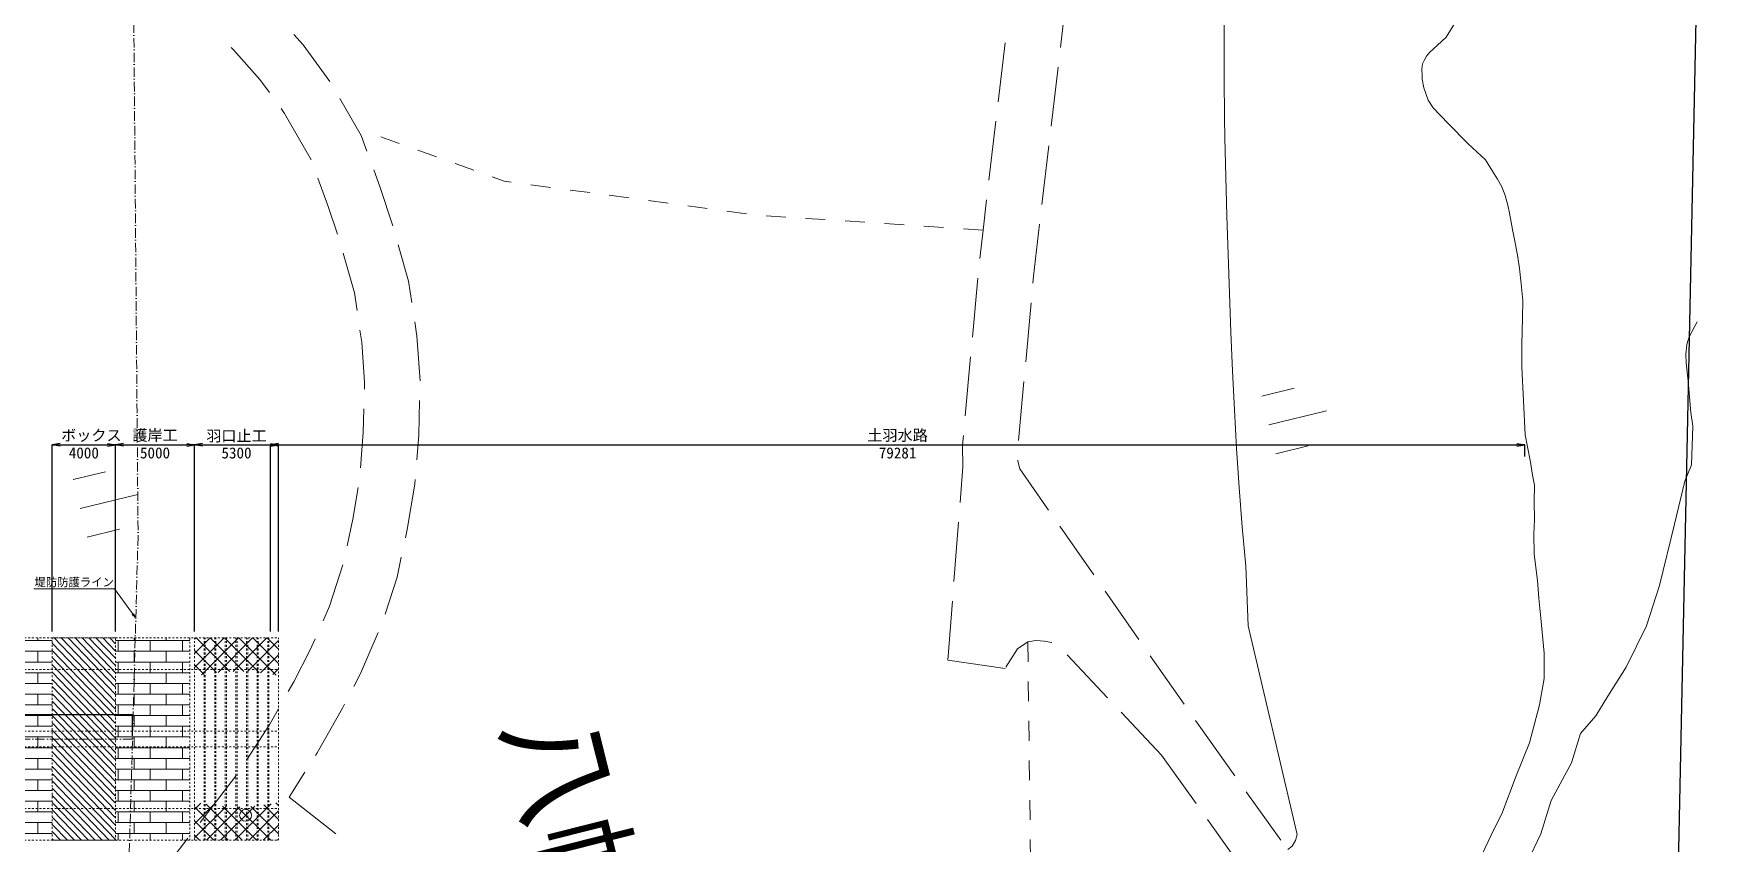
# Model space of a CAD drawing. Header units: millimetres. Extents: x 604133 to 1296463, y 247237 to 595748.
# Drawn here: x 1187629 to 1294478, y 400525 to 451730 of the extents above; entities that cross this region are included whole.
import ezdxf
from ezdxf.enums import TextEntityAlignment as Align

# ---------------------------------------------------------------- set-up
doc = ezdxf.new("R2010")
doc.units = ezdxf.units.MM
doc.header["$LTSCALE"] = 100
doc.header["$PDSIZE"] = 300
doc.linetypes.add('SXF_一点短鎖線', pattern=[9.25, 6, -1.5, 0.25, -1.5])
doc.linetypes.add('SXF_跳び破線', pattern=[12, 6, -6])
doc.layers.get('Defpoints').update_dxf_attribs({"color": 153})
for name, color, linetype, lineweight in [('D-BGD', 7, 'Continuous', 13), ('D-BMK', 2, 'SXF_一点短鎖線', 13), ('D-BYP-STR3', 2, 'Continuous', 13), ('D-STR-HTXT', 7, 'Continuous', 13), ('D-STR-TXT', 7, 'Continuous', 13)]:
    doc.layers.add(name, color=color, linetype=linetype, lineweight=lineweight)
doc.layers.add('D-WORK2', color=11, linetype='Continuous', plot=False)
doc.layers.add('D-WORK_1', color=11, linetype='Continuous', plot=False)
doc.styles.add('BIGFONT', font='txt', dxfattribs={"height": 0.2, "bigfont": 'BIGFONT'})
doc.styles.add('MS ゴシック', font='MS Gothic.ttf')
doc.dimstyles.new('DIM-100-F', dxfattribs={"dimscale": 100, "dimtxt": 3.5, "dimasz": 2.5, "dimexe": 0, "dimexo": 2, "dimgap": 0.8, "dimtad": 1, "dimdec": 0, "dimzin": 0, "dimdsep": 46, "dimtxsty": 'MS ゴシック', "dimblk": 'OPEN', "dimcen": 0.1, "dimclrd": 256, "dimclre": 256, "dimclrt": 256, "dimaunit": 1, "dimadec": 4, "dimazin": 0, "dimtfac": 1, "dimtdec": 0, "dimtmove": 2, "dimatfit": 3, "dimldrblk": 'OPEN', "dimfxl": 1, "dimtolj": 1, "dimtzin": 0, "dimlwd": -1, "dimlwe": -1, "dimarcsym": 2})
doc.dimstyles.new('DIM-200', dxfattribs={"dimscale": 200, "dimtxt": 3.5, "dimasz": 2.5, "dimexe": 0, "dimexo": 2, "dimgap": 0.8, "dimtad": 1, "dimdec": 0, "dimzin": 0, "dimdsep": 46, "dimtxsty": 'MS ゴシック', "dimblk": 'OPEN', "dimcen": 0.1, "dimclrd": 256, "dimclre": 256, "dimclrt": 256, "dimaunit": 1, "dimadec": 4, "dimazin": 0, "dimtfac": 1, "dimtdec": 0, "dimtmove": 0, "dimatfit": 3, "dimldrblk": 'OPEN', "dimfxl": 1, "dimtolj": 1, "dimtzin": 0, "dimlwd": -1, "dimlwe": -1, "dimarcsym": 2})
pattern_1 = [(180, (253153.9373434198, 327309.48532496), (-8.295977853848017e-14, -677.418), []), (270, (253153.9373434198, 327309.48532496), (1016, -677.4180000000001), [677.418, -677.418])]
pattern_2 = [(45, (253153.9373434198, 327309.48532496), (-449.0128060534577, 449.0128060534577), []), (135, (253153.9373434198, 327309.48532496), (-449.0128060534577, -449.0128060534576), [])]

# ---------------------------------------------------------------- blocks, each defined once
blk = doc.blocks.new('21311212131313131')
at = {"layer": 'D-BGD', "linetype": 'Continuous'}
for p, q in [((2605559.101678974, -1109395.051291724), (2604597.673203845, -1105770.105255319)), ((2607372.45186055, -1108914.817246105), (2606834.048585665, -1106884.936846467)), ((2603747.108852714, -1109874.888365905), (2603209.582741202, -1107845.488158209)), ((2628804.915428268, -1110341.800267483, 361659.9804525121), (2631814.17024852, -1108103.927861264, 361607.9804553227)), ((2624792.763472088, -1113324.592915093, 361729.9804487287), (2627801.538100398, -1111087.597672247, 361677.9804515392)), ((2630593.255471079, -1112756.112574438, 361659.9804525121), (2633600.755964571, -1110517.279784335, 361607.9804553227)), ((2624350.209202462, -1113647.781228572, 361756.9804472693), (2624792.763472088, -1113324.592915093, 361729.9804487287)), ((2620314.975509643, -1116589.437114099, 362007.9804337029), (2623341.421584385, -1114382.636570279, 361819.9804438641)), ((2626582.377649703, -1115740.742769302, 361729.9804487287), (2629589.878143194, -1113501.909979206, 361677.9804515392)), ((2626582.377649703, -1115740.742769302, 361729.9804487287), (2623919.629148663, -1118359.832098102, 362063.9804306761)), ((2616280.618980226, -1119531.573191567, 362257.9804201905), (2619305.707699638, -1117325.169619186, 362069.9804303519)), ((2623031.461539392, -1119232.541746411, 362174.9804246767), (2620368.713038352, -1121851.631075211, 362507.9804066782)), ((2612244.905095479, -1122474.106240474, 362507.9804066782), (2615271.351170221, -1120267.305696651, 362319.9804168395)), ((2578237.87027579, -1122706.78144854, 362905.9803851665), (2581970.215744867, -1123067.309921165, 362961.9803821398)), ((2583214.330901207, -1123187.486078712, 362979.980381167), (2586946.196178343, -1123548.891714718, 363036.9803780862)), ((2588190.311334711, -1123669.067872261, 363054.9803771132), (2591922.65680379, -1124029.596344894, 363111.9803740325)), ((2629597.132741231, -1124013.614904014, 362876.980386734), (2630846.362610425, -1123972.425523427, 362882.9803864097)), ((2632095.59247959, -1123931.236142847, 362888.9803860855), (2633345.302540712, -1123889.169598884, 362894.9803857611)), ((2598145.774159003, -1124586.266950604, 363112.9803739783), (2601883.70209796, -1124844.967947056, 362964.9803819777)), ((2603129.942725243, -1124932.106516079, 362915.9803846261), (2606867.8706642, -1125190.807512523, 362767.9803926254)), ((2619602.73037537, -1124346.241630765, 362829.9803892743), (2620851.960244549, -1124305.052250178, 362835.9803889501)), ((2622101.670305671, -1124262.985706215, 362841.9803886258), (2623350.900174836, -1124221.796325632, 362847.9803883015)), ((2624600.13004403, -1124180.606945049, 362853.9803879771), (2625848.962941765, -1124138.060209143, 362859.9803876528)), ((2627098.192810929, -1124096.87082856, 362865.9803873285), (2628347.422680109, -1124055.681447977, 362870.9803870583)), ((2621309.296210592, -1125747.895126768, 362809.9803903553), (2620860.814173507, -1129378.509732551, 362829.9803892743)), ((2581739.736067601, -1126564.178633429, 362962.9803820858), (2585471.601344737, -1126925.584269438, 363017.9803791131)), ((2586715.716501092, -1127045.760426978, 363036.9803780862), (2590448.458941614, -1127407.646254926, 363092.9803750594)), ((2593623.820015394, -1127715.209176726, 363139.980372519), (2593566.127160874, -1128963.88902586, 363176.9803705192)), ((2596669.617266908, -1127992.885411763, 363160.980371384), (2600407.065013938, -1128252.463571584, 363014.9803792752)), ((2601653.30564122, -1128339.602140617, 362966.9803818696), (2605391.630551608, -1128599.66049238, 362821.9803897067)), ((2610877.041070829, -1128812.904901444, 362756.98039322), (2608620.004049623, -1128685.435954534, 362739.9803941388)), ((2615869.366203861, -1129095.947412972, 362792.9803912741), (2612125.221596948, -1128884.004868158, 362765.9803927335)), ((2620860.814173507, -1129378.509732551, 362829.9803892743), (2617116.669566594, -1129166.56718774, 362801.9803907877)), ((2593508.037334909, -1130211.211519674, 363212.9803685735), (2593450.344480375, -1131459.891368808, 363249.9803665736)), ((2593393.131817783, -1132707.694054558, 363285.9803646278), (2593334.561799876, -1133955.893711749, 363322.9803626281)), ((2593277.349137298, -1135203.696397506, 363358.9803606822), (2593219.656282764, -1136452.376246636, 363395.9803586825)), ((2593161.566456799, -1137699.698740455, 363432.9803566826), (2593103.873602265, -1138948.378589584, 363468.9803547368)), ((2593046.180747731, -1140197.058438715, 363505.980352737), (2592988.09092178, -1141444.380932526, 363541.9803507912)), ((2592888.025432509, -1142689.245073414, 363562.9803496561), (2592747.341635249, -1143931.253889927, 363568.9803493319)), ((2592606.657838002, -1145173.262706443, 363575.9803489535), (2592466.851204129, -1146415.751714898, 363581.9803486292)), ((2592326.167406868, -1147657.760531411, 363587.9803483049), (2592185.483609607, -1148899.769347923, 363593.9803479806)), ((2592045.676975734, -1150142.258356378, 363599.9803476564), (2591904.993178488, -1151384.267172891, 363606.980347278)), ((2591764.309381227, -1152626.275989407, 363612.9803469537), (2591624.502747353, -1153868.764997859, 363618.9803466294)), ((2591483.818950092, -1155110.773814371, 363624.9803463051), (2591343.615344788, -1156351.905467511, 363630.9803459808)), ((2590499.918118182, -1159983.911867135, 363592.9803480347), (2590100.900619252, -1161168.862020751, 363563.9803496022)), ((2589701.486148876, -1162352.454819049, 363534.9803511695), (2589301.591486573, -1163536.924780723, 363506.9803526829)), ((2588902.177016212, -1164720.51757902, 363477.9803542504), (2588502.282353894, -1165904.987540691, 363448.9803558178)), ((2630384.981659377, -1170811.412579495, 363359.9803606282), (2632653.236213116, -1167825.877491816, 363316.9803629523)), ((2628799.91491138, -1169860.465138752, 363404.980358196), (2630384.981659377, -1170811.412579495, 363359.9803606282)), ((2629098.73302926, -1174189.749455671, 363401.9803583581), (2632112.9772818, -1176420.138674212, 363429.9803568447)), ((2633117.272914203, -1177163.734070875, 363438.9803563583), (2636131.517166728, -1179394.123289412, 363466.9803548449)), ((2612400.708632185, -1184404.199407369), (2611439.28015707, -1180779.253370964)), ((2614214.058813774, -1183923.96536175), (2613675.655538891, -1181894.084962105)), ((2610588.715805924, -1184884.036481546), (2610051.189694413, -1182854.636273854))]:
    blk.add_line(p, q, dxfattribs=at)
at = {"layer": 'D-BGD', "linetype": 'Continuous', "elevation": 361999.9804341353}
blk.add_lwpolyline([(2578700.028179, -1112784.941628836), (2581190.139082294, -1112734.473631294), (2583685.051904981, -1112675.233999975), (2586167.22337953, -1112597.618896054), (2587466.573043906, -1112556.506039777), (2589932.033455906, -1112446.941910073), (2592388.722234119, -1112332.575860974), (2594841.441297952, -1112204.636258686), (2597290.190647405, -1112063.123103215), (2599738.939996857, -1111921.609947729), (2602188.521551337, -1111757.751605283), (2604642.905025238, -1111585.121629052), (2607102.090418532, -1111403.720019045), (2609566.909936261, -1111191.201588275), (2612037.36357841, -1110947.566336754), (2614518.253264415, -1110664.0426307), (2618290.361875295, -1110437.558450032), (2624281.550334014, -1108906.396564869), (2631429.628323026, -1107073.72769778), (2631810.969600822, -1107168.484297354), (2632179.378219696, -1107370.164912367), (2632388.873914698, -1107633.055653098)], dxfattribs=at)
at = {"layer": 'D-BGD', "linetype": 'Continuous', "extrusion": (0.001977283668808411, 0.08135238385147503, 0.996683440211071), "elevation": 275156.3229755597}
blk.add_lwpolyline([(-2634686.127264111, 1087499.79048266), (-2634746.983691467, 1087497.372770831), (-2635231.725902055, 1087364.616179876), (-2637756.903252939, 1085420.603937332)], dxfattribs=at)
at = {"layer": 'D-BGD', "linetype": 'Continuous', "extrusion": (0.07875487037759184, 0.8868194736747036, 0.4553557856260647), "elevation": -627340.8747948238}
blk.add_lwpolyline([(-2682440.82534469, 728727.7460673712), (-2685750.961722958, 728783.9063061001), (-2686190.258183096, 728764.8118249351)], dxfattribs=at)
at = {"layer": 'D-BGD', "linetype": 'Continuous', "extrusion": (-0.05431303483947944, -0.4218080881597837, 0.9050569214195943), "elevation": 663474.1681548718}
blk.add_lwpolyline([(2714465.340043972, -558138.3412216017), (2716405.067575205, -558070.1525325095), (2718212.963891072, -558004.3151775285)], dxfattribs=at)
at = {"layer": 'D-BGD', "linetype": 'Continuous', "extrusion": (0.01598836281544148, -0.293653122780233, 0.955778329810788), "elevation": 719848.5785936881}
blk.add_lwpolyline([(2541421.313689285, -1105936.422518619), (2542019.828927643, -1106014.630383035), (2543400.062082383, -1106048.633802353)], dxfattribs=at)
at = {"layer": 'D-BGD', "linetype": 'Continuous', "extrusion": (-0.1261823300937684, 0.01869952289984061, 0.99183080584111), "elevation": 12056.75386139442}
blk.add_lwpolyline([(765235.0747453496, 2756966.531573354), (765698.1342993372, 2756982.210421029), (766472.605735601, 2756841.100792007)], dxfattribs=at)
at = {"layer": 'D-BGD', "linetype": 'Continuous', "extrusion": (0.0173050426195634, -0.03528637277323839, 0.9992274052468954), "elevation": 449031.4485423116}
blk.add_lwpolyline([(1822227.470697939, -2173580.445668883), (1823099.143760005, -2173834.890129841), (1825752.672804032, -2174852.667973654)], dxfattribs=at)
at = {"layer": 'D-BGD', "linetype": 'Continuous', "extrusion": (-0.04030823083695862, -0.7968488753225237, 0.6028325774408875), "elevation": 1040809.971945994}
blk.add_lwpolyline([(2660574.540997691, -331063.8770680553), (2662764.215896126, -330887.1560521409), (2664316.385794846, -330912.2228629189)], dxfattribs=at)
at = {"layer": 'D-BGD', "linetype": 'Continuous', "extrusion": (0.01430533487111565, 0.003595860673324023, 0.9998912076722364), "elevation": 396510.3306942329}
blk.add_lwpolyline([(2604665.449604415, -1164708.197529451), (2604957.949185861, -1164725.803520488), (2607851.448781326, -1165146.825078374), (2608374.488521624, -1165247.305846424)], dxfattribs=at)
at = {"layer": 'D-BGD', "linetype": 'Continuous', "extrusion": (0.006419495975998686, 0.02759839539550909, 0.9995984787118312), "elevation": 347696.0724792276}
blk.add_lwpolyline([(-2791688.433660635, 556464.6404779159), (-2793758.343395584, 555264.7179511216), (-2795008.760994965, 554735.3403657819)], dxfattribs=at)
at = {"layer": 'D-BGD', "linetype": 'Continuous', "extrusion": (0.01478158180348218, 0.006852738406280525, 0.999867263598385), "elevation": 393956.661020666}
blk.add_lwpolyline([(2609411.079291011, -1166776.529276306), (2610673.159139202, -1167018.207323184), (2613033.00035833, -1167730.848020558)], dxfattribs=at)
at = {"layer": 'D-BGD', "linetype": 'Continuous', "extrusion": (0.01974943920851997, -0.01144266547906707, 0.9997394785931399), "elevation": 427810.7272648847}
blk.add_lwpolyline([(289571.8394713346, -2817202.354899867), (290504.1724221003, -2817947.156292851), (292445.1098750327, -2819612.006465374)], dxfattribs=at)
at = {"layer": 'D-BGD', "linetype": 'Continuous', "extrusion": (-0.3338890400579548, -0.691597116899, 0.6404775849521733), "elevation": 163933.2610593103}
blk.add_lwpolyline([(2865985.787571723, 336346.5925049999), (2868806.903281797, 336604.4127580161), (2869723.801764981, 336595.2979005912)], dxfattribs=at)
at = {"layer": 'D-BGD', "linetype": 'Continuous', "extrusion": (0.01613509767954944, -0.001764516136741815, 0.9998682638756342), "elevation": 407206.5764753833}
blk.add_lwpolyline([(-880464.7868655326, -2691587.816855406), (-878827.187887686, -2693744.145168826), (-878345.6353582715, -2694668.285874583)], dxfattribs=at)
at = {"layer": 'D-BGD', "linetype": 'Continuous', "extrusion": (-0.04120929659473742, -0.8430281353367061, 0.5362885015594532), "elevation": 1070950.517216582}
blk.add_lwpolyline([(2659583.20683602, -250004.481623771), (2661074.891508995, -249881.2639534631), (2663328.341762607, -249919.1770827912)], dxfattribs=at)
at = {"layer": 'D-BGD', "linetype": 'Continuous', "extrusion": (0.007644564263134912, 0.02862061039810175, 0.9995611143385216), "elevation": 349583.5658930626}
blk.add_lwpolyline([(-2809425.194485285, 469243.2777175399), (-2811648.509071718, 467859.2627218342), (-2812676.156430462, 467386.6722354985)], dxfattribs=at)
at = {"layer": 'D-BGD', "linetype": 'Continuous', "extrusion": (0.0164879966350379, 0.01134561148822588, 0.9997996914717073), "elevation": 393113.8224293271}
blk.add_lwpolyline([(-2441217.56571645, -1481686.743330181), (-2442594.112253591, -1483185.662668702), (-2443820.570081861, -1484384.79813954)], dxfattribs=at)
at = {"layer": 'D-BGD', "linetype": 'Continuous', "extrusion": (0.2035327057637472, 0.6414071777969975, 0.7397102608149889), "elevation": 52113.15895089827}
blk.add_lwpolyline([(-2846321.652743208, 482608.1660272502), (-2849060.864006561, 482551.6961834342), (-2850064.326333028, 482666.1219195831)], dxfattribs=at)
at = {"layer": 'D-BGD', "linetype": 'Continuous', "extrusion": (-0.08338357836057589, -0.1802600915081006, 0.9800783021112532), "elevation": 347849.0359171719}
blk.add_lwpolyline([(2872063.499924732, 113600.3742408015), (2872348.727017719, 113593.8175844686), (2875612.606554097, 113388.9061181731), (2875805.622790453, 113367.2445959562)], dxfattribs=at)
at = {"layer": 'D-BGD', "linetype": 'Continuous', "extrusion": (0.01494686611510404, 0.004948735520561581, 0.9998760429223638), "elevation": 396305.1935925962}
blk.add_lwpolyline([(2585483.172623839, -1171794.982559944), (2587200.967058346, -1171123.212574777), (2588999.549666759, -1170493.386243046)], dxfattribs=at)
at = {"layer": 'D-BGD', "linetype": 'Continuous', "extrusion": (-0.02120757585919649, 0.04458132046603195, 0.9987806288628557), "elevation": 256090.704882312}
blk.add_lwpolyline([(-1828496.603600068, 2182452.350062792), (-1829328.161555941, 2182189.024629577), (-1832145.52448534, 2181601.606355485)], dxfattribs=at)
at = {"layer": 'D-BGD', "linetype": 'Continuous', "extrusion": (0.036698462177705, -0.0318093358031298, 0.9988199983127869), "elevation": 495276.3650343113}
blk.add_lwpolyline([(808529.0485351549, -2701670.252324663), (808900.017110077, -2701748.605772892), (812070.3611111189, -2702782.151937855), (812102.5950075944, -2702798.733185381)], dxfattribs=at)
at = {"layer": 'D-BGD', "linetype": 'Continuous', "extrusion": (0.03048900685489, 0.02856245332211342, 0.9991269222282144), "elevation": 409701.5722520549}
blk.add_lwpolyline([(-2649547.381662189, -1098400.971684811), (-2650617.897472993, -1098760.013132277), (-2653144.620742367, -1099454.159930742)], dxfattribs=at)
at = {"layer": 'D-BGD', "linetype": 'Continuous'}
for points in [[(2598468.669503685, -1082463.048901906, 360049.9805395315), (2599360.238640166, -1082916.925941065, 360079.98053791), (2599744.717427316, -1083047.60128079, 360089.9805373696), (2599940.189985607, -1083086.207946793, 360089.9805373696), (2600533.07398997, -1083148.565937072, 360099.9805368291), (2601094.200279321, -1083102.335501853, 360119.9805357481), (2602240.462455016, -1082966.0164625, 360129.9805352076), (2604217.657573787, -1082748.763074318, 360129.9805352076), (2605082.203952658, -1082606.427289002, 360129.9805352076), (2607537.869215089, -1082639.705914915, 360049.9805395315), (2608566.006088474, -1083031.54062333, 359999.980542234), (2611296.155575216, -1083625.495955074, 359999.980542234), (2615192.674082316, -1084504.553290555, 359989.9805427745), (2617768.521253854, -1085276.246602278, 360029.9805406125), (2620412.303153285, -1086506.944107294, 360089.9805373696), (2622272.530409468, -1087627.905322259, 360129.9805352076), (2623538.78318353, -1088355.300456749, 360149.9805341266), (2624676.216338664, -1089297.184516405, 360209.9805308836), (2626522.994390446, -1089817.96319251, 360269.9805276407), (2628951.263848944, -1091067.485753634, 360209.9805308836), (2631058.885609867, -1091674.058084764, 360179.9805325051), (2632898.814710662, -1092498.897744672, 360149.9805341266)], [(2632922.843458077, -1095578.755142973, 360439.9805184522), (2630770.273050458, -1094616.965124633, 360349.9805233167), (2629847.587093235, -1094157.453961039, 360339.9805238572), (2627422.713416822, -1093297.403417228, 360359.9805227763), (2625326.551215524, -1092503.29795655, 360349.9805233167), (2622900.462712573, -1091916.191575789, 360239.9805292622), (2621240.835168825, -1091657.471435387, 360079.98053791), (2620479.434401777, -1091673.866838386, 360049.9805395315), (2619637.424520629, -1091691.735340688, 360049.9805395315), (2617416.737649522, -1091958.098400699, 360169.9805330457), (2616153.947619537, -1092099.028048697, 360189.9805319646), (2615039.634469625, -1092218.636025517, 360209.9805308836), (2613384.043602234, -1092452.342203493, 360229.9805298027), (2612111.008839177, -1092507.860817985, 360279.9805271002), (2611185.252334592, -1092491.283679419, 360379.9805216952), (2610047.120898385, -1092529.450337113, 360479.9805162903), (2609031.151440887, -1092531.889565404, 360509.9805146688), (2608394.858851117, -1092673.775767207, 360509.9805146688), (2607579.804765575, -1092809.00432879, 360499.9805152093), (2606609.807470541, -1093019.016569278, 360489.9805157498), (2605847.38318771, -1093183.056647284, 360489.9805157498), (2601548.402617603, -1093497.324127771, 360119.9805357481), (2600169.276044127, -1093517.564896372, 360019.980541153), (2598451.001951723, -1093511.749036379, 359989.9805427745), (2597354.423380127, -1093515.661363961, 359999.980542234), (2596302.343871696, -1093646.53758965, 360029.9805406125), (2595335.675396772, -1093767.169082256, 360059.980538991), (2594624.407817353, -1093879.411562595, 360069.9805384505), (2593826.064794343, -1094046.589149965, 360099.9805368291), (2592883.214605686, -1094248.661961689, 360159.9805335861), (2592418.576287969, -1094347.713510369, 360219.9805303431), (2591858.923097917, -1094474.553059694, 360279.9805271002), (2591353.564120601, -1094585.513751497, 360339.9805238572), (2590742.754227152, -1094764.150898491, 360369.9805222357), (2590192.513565159, -1094998.746668278, 360329.9805243977), (2589712.445973423, -1095271.75779332, 360259.9805281812), (2589042.989531318, -1095703.299220708, 360239.9805292622), (2588510.933031158, -1096050.453130383, 360239.9805292622), (2587529.160516967, -1097177.450241683, 360269.9805276407), (2586255.04485134, -1098463.618549604, 360079.98053791), (2585283.899691747, -1099425.427718334, 360079.98053791), (2584814.90903811, -1099761.504689899, 360069.9805384505), (2584029.94825754, -1100050.012050926, 360069.9805384505), (2583497.442173878, -1100168.912171486, 360069.9805384505), (2583286.731652324, -1100178.965593803, 360079.98053791), (2582856.538975456, -1100194.270519036, 360089.9805373696), (2582526.163090302, -1100173.015809838, 360099.9805368291), (2582297.268406929, -1100070.511092277, 360109.9805362885), (2582025.347759675, -1099921.651590719, 360119.9805357481), (2581764.695361276, -1099710.55844765, 360119.9805357481), (2581347.177070585, -1099265.386080288, 360129.9805352076), (2580808.52031698, -1098708.296467305, 360069.9805384505), (2579901.904528019, -1098177.78002842, 360029.9805406125)], [(2619618.996629118, -1122840.035415227, 362559.9804038677), (2619608.995818872, -1122856.221327473, 362559.9804038677), (2619534.919996212, -1123283.085184228, 362559.9804038677), (2619491.769683566, -1123840.882653467, 362789.9803914364), (2619602.73037537, -1124346.241630765, 362829.9803892743), (2620043.875641572, -1124998.154805298, 362819.9803898148), (2621237.055062641, -1125704.927513625, 362810.9803903013)], [(2600759.056470842, -1166962.49256949, 363259.9803660331), (2601520.232446133, -1166831.970271929, 363249.9803665736), (2604052.919729792, -1166599.60326928, 363209.9803687356), (2604485.161353285, -1166601.380550752, 363239.9803671141)], [(2620344.495204268, -1169389.37297795, 363441.9803561962), (2621051.475494741, -1169680.637128959, 363499.9803530613), (2623081.883923665, -1170678.154576696, 363479.9803541423), (2623716.719679102, -1171019.987148911, 363470.9803546287)], [(2583049.021797914, -1175474.911740699, 363529.9803514398), (2583204.726426823, -1175319.6021682, 363549.9803503588), (2585040.542314067, -1173611.304960932, 363509.9803525208), (2585852.981167981, -1172993.54853964, 363497.9803531693)]]:
    blk.add_polyline3d(points, dxfattribs=at)
blk.add_circle((2631598.681167922, -1173550.706746353, 363379.9803595472), 374.999979731494, dxfattribs=at)
at = {"layer": 'Defpoints'}
blk.add_lwpolyline([(2494508.849224281, -1382923.077549857), (2694508.849224281, -1382923.077549857), (2694508.849224281, -1082923.077549857), (2494508.849224281, -1082923.077549857)], close=True, dxfattribs=at)
at = {"layer": 'D-BGD', "linetype": 'Continuous', "style": 'BIGFONT'}
blk.add_text('八幡親水緑地', height=6249.999662192553, rotation=15.30205959959128, dxfattribs=at).set_placement((2625745.402390971, -1157884.644467477))
at = {"layer": 'D-WORK2', "linetype": 'Continuous', "style": 'BIGFONT'}
blk.add_text('八幡親水緑地', height=6249.999662192553, rotation=15.30205960725625, dxfattribs=at).set_placement((2625745.40239097, -1157884.644467477))
blk = doc.blocks.new('_Open')
at = {"color": 0, "linetype": 'ByBlock', "lineweight": -2}
for p, q in [((-1, 0.1666666666666667), (0, 0)), ((-1, -0.1666666666666667), (0, 0)), ((0, 0), (-1, 0))]:
    blk.add_line(p, q, dxfattribs=at)
blk = doc.blocks.new('*D256')
at = {"layer": 'D-WORK_1', "ltscale": 0.01, "transparency": 16777216}
for p, q in [((1162791.065468885, 407312.7092586567), (1162791.065468885, 408651.7733483652)), ((1193615.33225142, 408651.7733483652), (1163041.065468885, 408651.7733483652)), ((1193865.33225142, 407312.7092586567), (1193865.33225142, 408651.7733483652))]:
    blk.add_line(p, q, dxfattribs=at)
at = {"layer": 'Defpoints', "color": 0, "ltscale": 0.01, "transparency": 16777216}
for p in [(1162791.065468885, 408651.7733483652), (1162791.065468885, 407112.7092586567), (1193865.33225142, 407112.7092586567)]:
    blk.add_point(p, dxfattribs=at)
at = {"layer": 'D-WORK_1', "ltscale": 0.01, "transparency": 16777216, "xscale": 250, "yscale": 250, "zscale": 250, "rotation": 180}
blk.add_blockref('_Open', (1162791.065468885, 408651.7733483652), dxfattribs=at)
at = {"layer": 'D-WORK_1', "ltscale": 0.01, "transparency": 16777216, "xscale": 250, "yscale": 250, "zscale": 250}
blk.add_blockref('_Open', (1193865.33225142, 408651.7733483652), dxfattribs=at)
at = {"layer": 'D-WORK_1', "ltscale": 0.01, "transparency": 16777216, "insert": (1178328.198860152, 408906.7733483652), "char_height": 350, "attachment_point": 5, "style": 'MS ゴシック'}
blk.add_mtext('\\A1;31074', dxfattribs=at)
blk = doc.blocks.new('*D258')
at = {"layer": 'D-WORK_1', "transparency": 16777216}
for p, q in [((1188791.065465453, 413912.7092171445), (1188791.065487446, 425720.2707641631)), ((1189291.065487446, 425720.2707632318), (1192291.065487454, 425720.2707576439)), ((1192791.065465461, 413912.70927427), (1192791.065487454, 425720.2707567125))]:
    blk.add_line(p, q, dxfattribs=at)
at = {"layer": 'Defpoints', "color": 0, "transparency": 16777216}
for p in [(1192791.065487454, 425720.2707567125), (1188791.065464708, 413512.7092171445), (1192791.065464716, 413512.70927427)]:
    blk.add_point(p, dxfattribs=at)
at = {"layer": 'D-WORK_1', "transparency": 16777216, "xscale": 500, "yscale": 500, "zscale": 500}
for p, rotation in [((1188791.065487446, 425720.2707641631), 179.9999998932783), ((1192791.065487454, 425720.2707567125), 359.9999998932783)]:
    blk.add_blockref('_Open', p, dxfattribs=dict(at, rotation=rotation))
at = {"layer": 'D-WORK_1', "transparency": 16777216, "char_height": 700, "attachment_point": 5, "rotation": 359.9999998932783, "style": 'MS ゴシック'}
for s, insert in [('\\A1;{\\C256;  ボックス', (1190791.065488519, 426294.2301513008)), ('\\A1;4000}', (1190791.0654865, 425210.2707604378))]:
    blk.add_mtext(s, dxfattribs=dict(at, insert=insert))
blk = doc.blocks.new('*D259')
at = {"layer": 'D-WORK_1', "transparency": 16777216}
for p, q in [((1197791.065456724, 413912.7092739928), (1197791.065478715, 425719.4457516259)), ((1198291.065478715, 425719.4457506946), (1202591.065478225, 425719.4457426852)), ((1203091.065456233, 413912.7092737693), (1203091.065478225, 425719.4457417539))]:
    blk.add_line(p, q, dxfattribs=at)
at = {"layer": 'Defpoints', "color": 0, "transparency": 16777216}
for p in [(1203091.065478225, 425719.4457417539), (1197791.065455979, 413512.7092739928), (1203091.065455488, 413512.7092737693)]:
    blk.add_point(p, dxfattribs=at)
at = {"layer": 'D-WORK_1', "transparency": 16777216, "xscale": 500, "yscale": 500, "zscale": 500}
for p, rotation in [((1197791.065478715, 425719.4457516259), 179.9999998932783), ((1203091.065478225, 425719.4457417539), 359.9999998932783)]:
    blk.add_blockref('_Open', p, dxfattribs=dict(at, rotation=rotation))
at = {"layer": 'D-WORK_1', "transparency": 16777216, "char_height": 700, "attachment_point": 5, "rotation": 359.9999998932783, "style": 'MS ゴシック'}
for s, insert in [('\\A1;{\\C256;羽口止工', (1200441.065443101, 426257.872142629)), ('\\A1;5300}', (1200441.065441148, 425209.4457466899))]:
    blk.add_mtext(s, dxfattribs=dict(at, insert=insert))
blk = doc.blocks.new('*D260')
at = {"layer": 'D-WORK_1', "transparency": 16777216}
for p, q in [((1202588.135952631, 413912.7092686504), (1202588.135974624, 425720.2707578377)), ((1203088.135974624, 425720.2707569064), (1281369.312270473, 425720.2706110963)), ((1281869.312269091, 424978.0821832856), (1281869.312270473, 425720.270610165))]:
    blk.add_line(p, q, dxfattribs=at)
at = {"layer": 'Defpoints', "color": 0, "transparency": 16777216}
for p in [(1281869.312270473, 425720.270610165), (1281869.312268346, 424578.0821832856, 362400.0000000091), (1202588.135951886, 413512.7092686504)]:
    blk.add_point(p, dxfattribs=at)
at = {"layer": 'D-WORK_1', "transparency": 16777216, "xscale": 500, "yscale": 500, "zscale": 500}
for p, rotation in [((1202588.135974624, 425720.2707578377), 179.9999998932783), ((1281869.312270473, 425720.270610165), 359.9999998932783)]:
    blk.add_blockref('_Open', p, dxfattribs=dict(at, rotation=rotation))
at = {"layer": 'D-WORK_1', "transparency": 16777216, "char_height": 700, "attachment_point": 5, "rotation": 359.9999998932783, "style": 'MS ゴシック'}
for s, insert in [('\\A1;土羽水路', (1242228.724123618, 426294.2300748643)), ('\\A1;79281', (1242228.724121599, 425210.2706840013))]:
    blk.add_mtext(s, dxfattribs=dict(at, insert=insert))
blk = doc.blocks.new('*D261')
at = {"layer": 'D-WORK_1', "transparency": 16777216}
for p, q in [((1192791.078400983, 413912.8709254396), (1192791.460293142, 425721.2717912998)), ((1193291.46029288, 425721.255620941), (1197291.460284685, 425721.1262580707)), ((1197791.078392266, 413912.7092218518), (1197791.460284424, 425721.1100877119))]:
    blk.add_line(p, q, dxfattribs=at)
at = {"layer": 'Defpoints', "color": 0, "transparency": 16777216}
for p in [(1197791.460284424, 425721.1100877119), (1192791.065464696, 413512.8709256488, 641.1097706175642), (1197791.065455979, 413512.709222061, 641.1097706175642)]:
    blk.add_point(p, dxfattribs=at)
at = {"layer": 'D-WORK_1', "transparency": 16777216, "xscale": 500, "yscale": 500, "zscale": 500}
for p, rotation in [((1192791.460293142, 425721.2717912998), 179.9981470133735), ((1197791.460284424, 425721.1100877119), 359.9981470133735)]:
    blk.add_blockref('_Open', p, dxfattribs=dict(at, rotation=rotation))
at = {"layer": 'D-WORK_1', "transparency": 16777216, "char_height": 700, "attachment_point": 5, "rotation": 359.99814701337345, "style": 'MS ゴシック'}
for s, insert in [('\\A1;{\\C256;護岸工', (1195291.478965957, 426298.7036295591)), ('\\A1;5000}', (1195291.443795017, 425211.1909397726))]:
    blk.add_mtext(s, dxfattribs=dict(at, insert=insert))

msp = doc.modelspace()

# ---------------------------------------------------------------- hatches: boundary and pattern name
at = {"layer": 'D-BYP-STR3', "linetype": 'SXF_跳び破線', "ltscale": 0.2}
h = msp.add_hatch(dxfattribs=at)
h.set_pattern_fill('AR-BRSTD', color=256, scale=10, angle=180)
h.set_pattern_definition(pattern_1)
edge = h.paths.add_edge_path()
edge.add_line((1188791.065464943, 413512.7093214043), (1188791.06546839, 407612.7093214671))
edge.add_line((1187491.065399651, 407612.7093204551), (1182791.065399641, 407612.7093177096))
edge.add_line((1182791.065399693, 407612.7093176714), (1182791.065396247, 413512.7093176086))
edge.add_line((1182791.065396183, 413512.7093178623), (1187491.065396194, 413512.7093206078))
at = {"layer": 'D-BYP-STR3', "transparency": 33554687}
h = msp.add_hatch(dxfattribs=at)
h.set_pattern_fill('ANSI31', color=3, scale=100, angle=-91.19293493242128)
h.set_pattern_definition([(313.8070650675787, (1146437.031098451, 615578.4341212048), (229.1317729212576, 219.783713313706), [])])
h.paths.add_polyline_path([(1192791.065465233, 413512.709276168), (1192791.065472242, 400712.7092765555), (1188791.065472412, 400712.7092737987), (1188791.065464945, 413512.7092743734)])
at = {"layer": 'D-BYP-STR3', "linetype": 'SXF_跳び破線', "ltscale": 0.2}
h = msp.add_hatch(dxfattribs=at)
h.set_pattern_fill('AR-BRSTD', color=256, scale=10, angle=180)
h.set_pattern_definition(pattern_1)
h.paths.add_polyline_path([(1197491.065465231, 413512.7093266438), (1197491.06546874, 407612.7093264529), (1192791.065468782, 407612.7093236692), (1192791.065465272, 413512.7093238601)])
h = msp.add_hatch(dxfattribs=at)
h.set_pattern_fill('ANSI37', color=256, scale=200)
h.set_pattern_definition(pattern_2)
edge = h.paths.add_edge_path()
edge.add_line((1197791.065463348, 413512.7092794109), (1197791.065464772, 411074.4502657201))
edge.add_arc((1200529.222268474, 399619.4741525421), 11777.68994441054, 77.43678667344471, 103.44352118414031, ccw=False)
edge.add_line((1203091.065464983, 411115.1663828859), (1203091.06546527, 413512.7092820151))
edge.add_line((1203091.06546534, 413512.7092829946), (1197791.065463623, 413512.7092796493))
h = msp.add_hatch(dxfattribs=at)
h.set_pattern_fill('AR-BRSTD', color=256, scale=10, angle=180)
h.set_pattern_definition(pattern_1)
edge = h.paths.add_edge_path()
edge.add_line((1188791.065468505, 407612.7092554603), (1188791.065469089, 406612.7092554098))
edge.add_line((1187491.065400078, 406612.7092735239), (1182791.065400072, 406612.7092707774))
edge.add_line((1182791.0654001, 406612.7092697865), (1182790.139310882, 407612.7092698379))
edge.add_line((1182790.139310869, 407612.7092699141), (1187491.065399509, 407612.7092726594))
h = msp.add_hatch(dxfattribs=at)
h.set_pattern_fill('AR-BRSTD', color=256, scale=10, angle=180)
h.set_pattern_definition(pattern_1)
h.paths.add_polyline_path([(1197491.065468224, 407612.7092787692), (1197491.065469167, 406612.7092795217), (1192791.065469189, 406612.7092757843), (1192790.139379958, 407612.7092759119)])
h = msp.add_hatch(dxfattribs=at)
h.set_pattern_fill('AR-BRSTD', color=256, scale=10, angle=180)
h.set_pattern_definition(pattern_1)
edge = h.paths.add_edge_path()
edge.add_line((1188791.065468967, 406612.7093219762), (1188791.065472414, 400712.7093220389))
edge.add_line((1187491.065404104, 400712.7093210157), (1182791.065404093, 400712.7093182703))
edge.add_line((1182791.06540365, 400712.7093172886), (1182791.065400203, 406612.7093172258))
edge.add_line((1182791.065400139, 406612.7093174795), (1187491.065400151, 406612.709320225))
h = msp.add_hatch(dxfattribs=at)
h.set_pattern_fill('AR-BRSTD', color=256, scale=10, angle=180)
h.set_pattern_definition(pattern_1)
h.paths.add_polyline_path([(1197491.065469207, 406612.7093272157), (1197491.065473193, 400712.7093270136), (1192791.065472739, 400712.7093232864), (1192791.065469228, 406612.7093234773)])
h = msp.add_hatch(dxfattribs=at)
h.set_pattern_fill('ANSI37', color=256, scale=200)
h.set_pattern_definition(pattern_2)
edge = h.paths.add_edge_path()
edge.add_line((1197791.066214381, 400712.7090277442), (1197791.06592974, 403150.9680414351))
edge.add_arc((1200529.221389453, 414605.9444743454), 11777.68994441054, -103.4435144619858, -77.43677995129018)
edge.add_line((1203091.065934281, 403110.2525449399), (1203091.066215858, 400712.7096458107))
edge.add_line((1203091.066216288, 400712.7096456283), (1197791.066214571, 400712.7090271577))

# ---------------------------------------------------------------- linework, layer by layer
at = {"layer": 'D-BGD', "linetype": 'SXF_一点短鎖線'}
for p, q in [((1193237.232723862, 539327.1350111177, 353999.9803768478), (1194219.361630122, 419945.5086971472, 353999.9803768478)), ((1194219.361630122, 419945.5086971472, 353999.9803768478), (1191985.722833463, 338981.009887751, 353999.9803768478))]:
    msp.add_line(p, q, dxfattribs=at)
at = {"layer": 'D-BMK', "linetype": 'SXF_一点短鎖線'}
msp.add_line((1193865.331911948, 407112.7092586567, 354000.0000000001), (1113068.389550745, 407112.7092586567, 354000.0000000001), dxfattribs=at)
at = {"layer": 'D-BYP-STR3', "linetype": 'SXF_跳び破線', "ltscale": 0.2}
for p, q in [((1162791.065465143, 413512.7092588519, 354000.0000000001), (1203091.06546532, 413512.7092820419, 354000.0196393717)), ((1197491.065464715, 413512.7092789611, 354000.0196393717), (1197491.065472677, 400712.7092793299, 354000.0196393717)), ((1197791.065463682, 400712.709279939, 354000.0000000001), (1197791.065465254, 413512.7092793708, 354000.0000000001)), ((1198391.065463769, 400712.7092788717, 354000.0000000001), (1198391.065464865, 413512.7092783138, 354000.0000000001)), ((1198462.49403508, 400712.7092791101, 354000.0000000001), (1198462.494036671, 413512.7092794956, 354000.0000000001)), ((1199062.494035186, 400712.7092789965, 354000.0000000001), (1199062.494036282, 413512.7092784386, 354000.0000000001)), ((1199133.922606476, 400712.7092782821, 354000.0000000001), (1199133.922608088, 413512.7092796214, 354000.0000000001)), ((1199733.922606603, 400712.7092791222, 354000.0000000001), (1199733.922607699, 413512.7092785643, 354000.0000000001)), ((1199805.351177417, 400712.7092784172, 354000.0000000001), (1199805.351179505, 413512.7092797471, 354000.0000000001)), ((1200405.35117802, 400712.709279247, 354000.0000000001), (1200405.351179593, 413512.7092786798, 354000.0000000001)), ((1200476.77974931, 400712.7092785327, 354000.0000000001), (1200476.779750883, 413512.7092779645, 354000.0000000001)), ((1201076.779749417, 400712.709278419, 354000.0000000001), (1201076.77975101, 413512.7092788055, 354000.0000000001)), ((1201148.208320727, 400712.7092786575, 354000.0000000001), (1201148.2083223, 413512.7092780903, 354000.0000000001)), ((1201748.208320834, 400712.7092785448, 354000.0000000001), (1201748.208322427, 413512.7092789303, 354000.0000000001)), ((1201819.636892144, 400712.7092787832, 354000.0000000001), (1201819.636893717, 413512.709278216, 354000.0000000001)), ((1202419.636892251, 400712.7092786696, 354000.0000000001), (1202419.636893844, 413512.7092790551, 354000.0000000001)), ((1202491.065463561, 400712.7092789089, 354000.0000000001), (1202491.065465134, 413512.7092783408, 354000.0000000001)), ((1203091.065463192, 400712.7092788046, 354000.0000000001), (1203091.065465241, 413512.7092782272, 354000.0000000001)), ((1162791.065466512, 411512.7092584599, 354000.0000000001), (1203091.065464802, 411512.7092826416, 354000.0196393718)), ((1162791.065468653, 407612.709258661, 354000.0000000001), (1203091.06546742, 407612.7092828326, 354000.0196393718)), ((1162791.065469099, 406612.7092584701, 354000.0000000001), (1203091.065464032, 406612.7092817671, 354000.0196393718)), ((1162791.065471239, 402712.7092586694, 354000.0000000001), (1203091.06546379, 402712.7092820177, 354000.0196393718)), ((1162791.065472628, 400712.709259231, 354000.0000000001), (1203091.065463251, 400712.7092816656, 354000.0196393717))]:
    msp.add_line(p, q, dxfattribs=at)
at = {"layer": 'D-BYP-STR3', "linetype": 'SXF_跳び破線', "ltscale": 0.2, "elevation": 354000.0000000001}
msp.add_lwpolyline([(1188791.065468885, 413512.7092738088), (1192791.065468885, 413512.7092738088), (1192791.065468885, 400712.7092759275), (1188791.065468885, 400712.7092759275)], close=True, dxfattribs=at)
at = {"layer": 'D-STR-HTXT'}
msp.add_line((1187634.527626769, 416615.5686004031, 673540.0000000001), (1192734.527626769, 416615.5686004055, 673540.0000000001), dxfattribs=at)

# ---------------------------------------------------------------- block references
at = {"layer": 'D-BGD', "rotation": 268.807065034117}
msp.add_blockref('21311212131313131', (2429100.186185136, 3008884.781987332, 354000.0000000001), dxfattribs=at)

# ---------------------------------------------------------------- texts
at = {"layer": 'D-STR-TXT', "style": 'MS ゴシック'}
msp.add_text('堤防防護ライン', height=524.9999999999997, dxfattribs=at).set_placement((1190184.527626769, 416615.5686004043, 673540.0000000001), align=Align.BOTTOM_CENTER)
at = {"layer": 'D-WORK_1', "linetype": 'Continuous', "style": 'BIGFONT'}
msp.add_text('八幡親水緑地', height=6249.999662192553, rotation=284.10912462891, dxfattribs=at).set_placement((1216800.746048022, 407814.649231559, 353999.9999999998))

# ---------------------------------------------------------------- dimensions: what is measured, and where the dimension line sits
at = {"layer": 'D-WORK_1'}
for base, p1, p2, text, picture, middle in [((1192791.065487454, 425720.2707567125, 354000.0000000001), (1188791.065464708, 413512.7092171445, 354000.0000000001), (1192791.065464716, 413512.70927427, 354000.0000000001), '{\\C256;  ボックス\\X<>}', '*D258', (1190791.06548745, 425720.2707604378, 354000.0000000001)), ((1203091.065478225, 425719.4457417539, 354000.0000000001), (1197791.065455979, 413512.7092739928, 354000.0000000001), (1203091.065455488, 413512.7092737693, 354000.0000000001), '{\\C256;羽口止工\\X<>}', '*D259', (1200441.065442098, 425719.4457466899, 354000.0000000001))]:
    dim = msp.add_linear_dim(base=base, p1=p1, p2=p2, angle=179.9999998932783, text=text, dimstyle='DIM-200', dxfattribs=at)
    dim.commit()
    dim.dimension.update_dxf_attribs({"geometry": picture, "text_midpoint": middle, "dimtype": 160})
dim = msp.add_aligned_dim(p1=(1192791.065464696, 413512.8709256488, 354000.0000000001), p2=(1197791.065455979, 413512.7092220609, 354000.0000000001), distance=12208.400872035487, text='{\\C256;護岸工\\X<>}', dimstyle='DIM-200', dxfattribs=at)
dim.commit()
dim.dimension.update_dxf_attribs({"geometry": '*D261', "text_midpoint": (1195291.460288783, 425721.1909395058, 353358.8902293825)})
dim = msp.add_linear_dim(base=(1281869.312270473, 425720.270610165, 354000.0082984347), p1=(1202588.135951886, 413512.7092686504, 354000.0082984347), p2=(1281869.312268346, 424578.0821832856, 716400.0082984437), angle=179.9999998932783, text='土羽水路\\X<>', dimstyle='DIM-200', dxfattribs=at)
dim.commit()
dim.dimension.update_dxf_attribs({"geometry": '*D260', "text_midpoint": (1242228.724122549, 425720.2706840013, 354000.0082984347)})
at = {"layer": 'D-WORK_1', "ltscale": 0.01}
dim = msp.add_linear_dim(base=(1162791.065468885, 408651.7733483652, 354000.0000000001), p1=(1193865.33225142, 407112.7092586567, 354000.0000000002), p2=(1162791.065468885, 407112.7092586567, 354000.0000000001), dimstyle='DIM-100-F', dxfattribs=at)
dim.commit()
dim.dimension.update_dxf_attribs({"geometry": '*D256', "text_midpoint": (1178328.198860152, 408906.7733483652, 354000.0000000001)})

# ---------------------------------------------------------------- leaders
at = {"layer": 'D-STR-HTXT'}
msp.add_leader([(1194029.57931404, 414824.8267549272, 673540.0000000001), (1192734.527626769, 416615.5686004055, 673540.0000000001)], dimstyle='DIM-100-F', override={"dimtad": 0}, dxfattribs=at)

doc.saveas('drawing.dxf')
